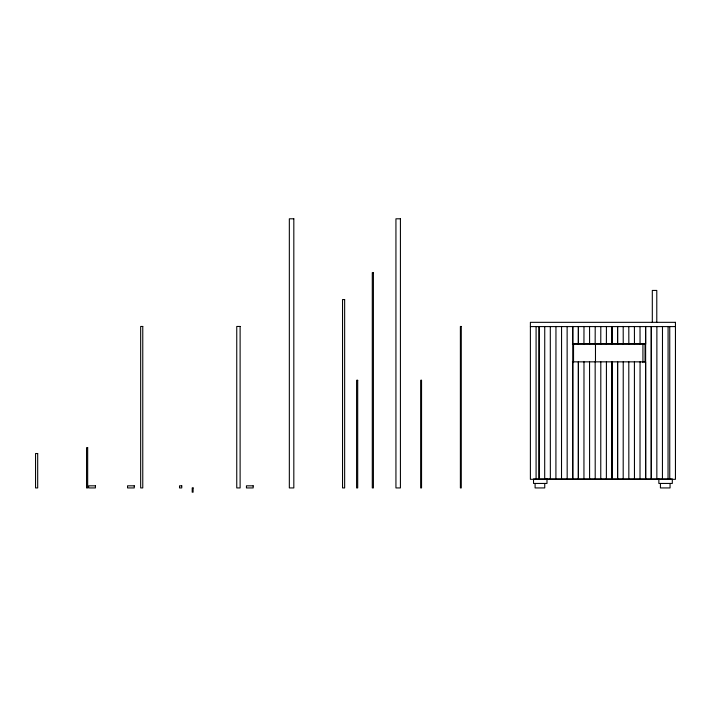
<?xml version="1.0" encoding="UTF-8"?>
<svg xmlns="http://www.w3.org/2000/svg" width="711" height="711" viewBox="0 0 711 711"><rect width="100%" height="100%" fill="white"/><g stroke="black" fill="none" stroke-linecap="round" stroke-linejoin="round"><path stroke-width="1.07" d="M530.388 326.589L675.45 326.589M572.533 343.769L645.037 343.769L645.037 362.583M572.391 344.088L645.668 344.088L645.624 326.438L645.668 479.365L645.624 361.846L572.391 361.846M670.064 483.444L670.064 487.933L660.421 487.933L660.421 483.444M669.753 326.589L669.753 479.321M668.091 326.447L668.047 479.365M662.483 326.447L662.439 479.365M658.857 478.965L658.857 483.444L672.313 483.444L672.313 478.965L533.526 478.965L533.526 483.444L546.99 483.444L546.99 478.965M656.786 322.456L656.786 290.435L652.307 290.435L652.307 322.456M656.884 326.447L656.84 479.365M642.931 343.769L642.931 362.583M640.016 326.438L640.06 344.088M640.06 361.846L640.016 479.365M634.408 326.438L634.452 344.088M634.408 361.846L634.452 479.365M628.8 326.438L628.844 344.088M628.8 361.846L628.844 479.365M623.192 326.438L623.236 344.088M623.236 361.846L623.192 479.365M617.628 326.438L617.628 344.088M617.628 361.846L617.628 479.365M617.583 326.438L617.583 344.088M617.583 361.846L617.583 479.365M606.421 326.438L606.376 344.088M606.421 361.846L606.376 479.365M600.813 326.438L600.768 344.088M600.813 361.846L600.768 479.365M595.471 344.311L595.471 362.006M595.205 326.438L595.16 344.088M595.16 361.846L595.205 479.365M589.552 326.438L589.597 344.088M589.552 361.846L589.597 479.365M583.989 326.438L583.944 344.088M583.989 361.846L583.944 479.365M573.537 343.769L573.537 362.583M572.782 326.438L572.782 344.088M572.782 361.846L572.782 479.365M572.737 326.447L572.737 479.365M567.129 326.447L567.174 479.365M561.566 326.447L561.521 479.365M555.958 326.447L555.913 479.365M550.305 326.447L550.35 479.365M544.742 326.447L544.697 479.365M544.742 483.444L544.742 487.933L535.099 487.933L535.099 483.444M536.085 326.589L536.085 479.321M293.821 218.801L289.333 218.801L289.333 487.933L293.821 487.933L293.821 218.801M400.417 218.801L395.938 218.801L395.938 487.933L400.417 487.933L400.417 218.801M373.408 272.633L372.288 272.633L372.288 487.933L373.408 487.933L373.408 272.633M344.648 299.544L342.542 299.544L342.542 487.933L344.648 487.933L344.648 299.544M675.45 322.332L530.388 322.332L530.388 479.321L675.45 479.321L675.45 322.332M142.769 326.456L140.662 326.456L140.662 487.933L142.769 487.933L142.769 326.456M240.114 326.456L236.754 326.456L236.754 487.933L240.114 487.933L240.114 326.456M461.279 326.456L460.381 326.456L460.381 487.933L461.279 487.933L461.279 326.456M357.704 380.278L356.584 380.278L356.584 487.933L357.704 487.933L357.704 380.278M421.552 380.278L420.654 380.278L420.654 487.933L421.552 487.933L421.552 380.278M87.675 447.654L86.555 447.654L86.555 487.933L87.675 487.933L87.675 447.654M37.692 453.529L35.55 453.529L35.55 487.933L37.692 487.933L37.692 453.529M95.416 485.826L88.688 485.826L88.688 487.933L95.416 487.933L95.416 485.826M134.263 485.826L127.536 485.826L127.536 487.933L134.263 487.933L134.263 485.826M181.758 485.826L179.519 485.826L179.519 487.933L181.758 487.933L181.758 485.826M253.178 485.826L246.441 485.826L246.441 487.933L253.178 487.933L253.178 485.826M193.099 487.933L192.201 487.933L192.201 492.199L193.099 492.199L193.099 487.933M651.276 479.365L651.276 326.447L651.232 479.365M612.029 344.088L612.029 326.438L611.984 344.088M612.029 479.365L612.029 361.846L611.984 479.365M578.381 344.088L578.381 326.438L578.336 344.088M578.381 479.365L578.381 361.846L578.336 479.365M539.134 479.365L539.134 326.447L539.089 479.365"/></g></svg>
